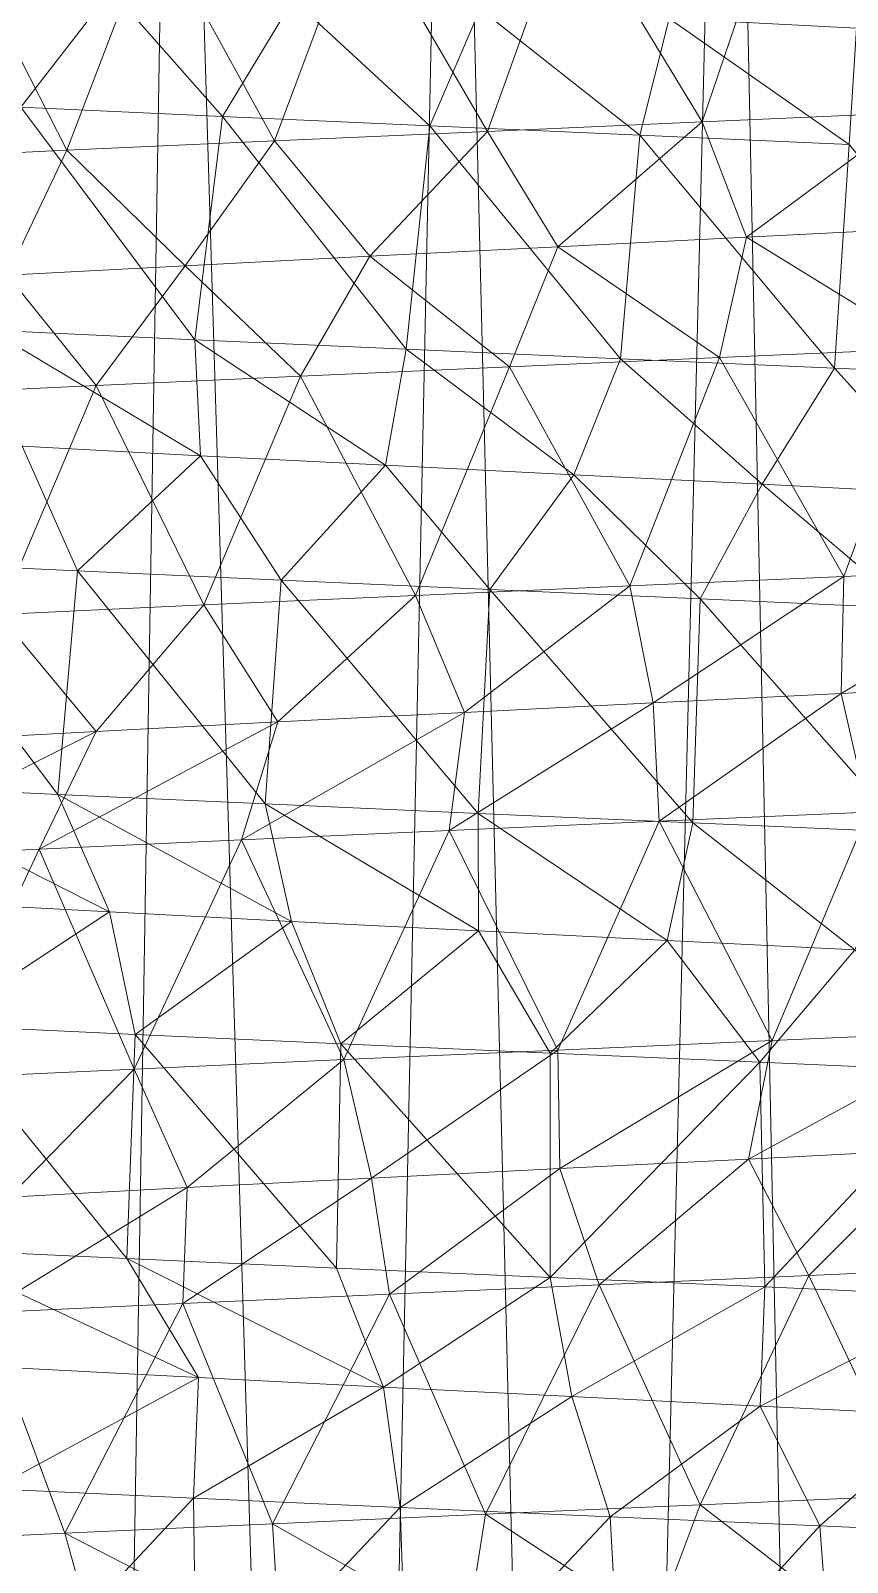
# Model space of a CAD drawing. Header units: millimetres. Extents: x -104 to 115, y -53 to 68.
# Drawn here: x -0.48 to 8.27, y 41.54 to 57.94 of the extents above; entities that cross this region are included whole.
import ezdxf

# ---------------------------------------------------------------- set-up
doc = ezdxf.new("R2010")
doc.units = ezdxf.units.MM

msp = doc.modelspace()

# ---------------------------------------------------------------- linework, layer by layer
at = {"color": 7, "lineweight": 0}
for points in [[(0.163, 13.143, -54.32), (1.077, 68.125, -54.485), (-1.823, 68.125, -53.847), (0.163, 13.143, -54.32)], [(0.163, 13.143, -0.527), (-1.823, 68.125, -1), (1.077, 68.125, -0.361), (0.163, 13.143, -0.527)], [(2.825, 10.481, -54.715), (1.077, 68.125, -54.485), (0.163, 13.143, -54.32), (2.825, 10.481, -54.715)], [(0.163, 13.143, -0.527), (1.077, 68.125, -0.361), (2.825, 10.481, -0.132), (0.163, 13.143, -0.527)], [(2.825, 10.481, -54.715), (4.029, 68.125, -54.806), (1.077, 68.125, -54.485), (2.825, 10.481, -54.715)], [(2.825, 10.481, -0.132), (1.077, 68.125, -0.361), (4.029, 68.125, -0.04), (2.825, 10.481, -0.132)], [(2.825, 10.481, -0.132), (4.029, 68.125, -0.04), (5.513, 7.793, 0), (2.825, 10.481, -0.132)], [(5.513, 7.793, -54.847), (4.029, 68.125, -54.806), (2.825, 10.481, -54.715), (5.513, 7.793, -54.847)], [(5.513, 7.793, 0), (4.029, 68.125, -0.04), (6.998, 68.125, -0.04), (5.513, 7.793, 0)], [(5.513, 7.793, -54.847), (6.998, 68.125, -54.806), (4.029, 68.125, -54.806), (5.513, 7.793, -54.847)], [(5.513, 7.793, 0), (6.998, 68.125, -0.04), (8.201, 10.481, -0.132), (5.513, 7.793, 0)], [(8.201, 10.481, -54.715), (6.998, 68.125, -54.806), (5.513, 7.793, -54.847), (8.201, 10.481, -54.715)], [(8.201, 10.481, -0.132), (6.998, 68.125, -0.04), (9.95, 68.125, -0.361), (8.201, 10.481, -0.132)], [(8.201, 10.481, -54.715), (9.95, 68.125, -54.485), (6.998, 68.125, -54.806), (8.201, 10.481, -54.715)], [(6.718, 56.967, -45.208), (5.297, 59.307, -45.247), (7.546, 59.406, -45.132), (6.718, 56.967, -45.208)], [(6.718, 56.967, -45.208), (7.546, 59.406, -45.132), (8.998, 57.068, -44.904), (6.718, 56.967, -45.208)], [(4.419, 56.865, -45.215), (3.052, 59.208, -45.078), (5.297, 59.307, -45.247), (4.419, 56.865, -45.215)], [(4.419, 56.865, -45.215), (5.297, 59.307, -45.247), (6.718, 56.967, -45.208), (4.419, 56.865, -45.215)], [(-0.089, 56.663, -44.345), (-1.285, 59.009, -43.901), (0.847, 59.108, -44.627), (-0.089, 56.663, -44.345)], [(-0.089, 56.663, -44.345), (0.847, 59.108, -44.627), (2.137, 56.764, -44.926), (-0.089, 56.663, -44.345)], [(2.137, 56.764, -44.926), (0.847, 59.108, -44.627), (3.052, 59.208, -45.078), (2.137, 56.764, -44.926)], [(2.137, 56.764, -44.926), (3.052, 59.208, -45.078), (4.419, 56.865, -45.215), (2.137, 56.764, -44.926)], [(-2.221, 56.561, -43.483), (-1.285, 59.009, -43.901), (-0.089, 56.663, -44.345), (-2.221, 56.561, -43.483)], [(-0.581, 57.123, -10.672), (0.388, 58.378, -12.656), (-1.477, 58.479, -13.442), (-0.581, 57.123, -10.672)], [(1.579, 57.023, -10.038), (0.388, 58.378, -12.656), (-0.581, 57.123, -10.672), (1.579, 57.023, -10.038)], [(1.579, 57.023, -10.038), (2.338, 58.276, -12.118), (0.388, 58.378, -12.656), (1.579, 57.023, -10.038)], [(3.802, 56.924, -9.681), (2.338, 58.276, -12.118), (1.579, 57.023, -10.038), (3.802, 56.924, -9.681)], [(3.802, 56.924, -9.681), (4.342, 58.174, -11.836), (2.338, 58.276, -12.118), (3.802, 56.924, -9.681)], [(6.052, 56.825, -9.606), (4.342, 58.174, -11.836), (3.802, 56.924, -9.681), (6.052, 56.825, -9.606)], [(6.052, 56.825, -9.606), (6.365, 58.072, -11.815), (4.342, 58.174, -11.836), (6.052, 56.825, -9.606)], [(8.293, 56.725, -9.816), (6.365, 58.072, -11.815), (6.052, 56.825, -9.606), (8.293, 56.725, -9.816)], [(8.293, 56.725, -9.816), (8.374, 57.971, -12.056), (6.365, 58.072, -11.815), (8.293, 56.725, -9.816)], [(1.283, 54.634, -10.107), (-0.581, 57.123, -10.672), (-0.912, 54.735, -10.796), (1.283, 54.634, -10.107)], [(1.283, 54.634, -10.107), (1.579, 57.023, -10.038), (-0.581, 57.123, -10.672), (1.283, 54.634, -10.107)], [(3.547, 54.532, -9.707), (1.579, 57.023, -10.038), (1.283, 54.634, -10.107), (3.547, 54.532, -9.707)], [(3.547, 54.532, -9.707), (3.802, 56.924, -9.681), (1.579, 57.023, -10.038), (3.547, 54.532, -9.707)], [(5.845, 54.431, -9.601), (3.802, 56.924, -9.681), (3.547, 54.532, -9.707), (5.845, 54.431, -9.601)], [(5.845, 54.431, -9.601), (6.052, 56.825, -9.606), (3.802, 56.924, -9.681), (5.845, 54.431, -9.601)], [(6.718, 56.967, -45.208), (5.172, 55.63, -43.051), (4.419, 56.865, -45.215), (6.718, 56.967, -45.208)], [(6.718, 56.967, -45.208), (7.194, 55.732, -42.964), (5.172, 55.63, -43.051), (6.718, 56.967, -45.208)], [(8.998, 57.068, -44.904), (7.194, 55.732, -42.964), (6.718, 56.967, -45.208), (8.998, 57.068, -44.904)], [(8.998, 57.068, -44.904), (9.187, 55.833, -42.617), (7.194, 55.732, -42.964), (8.998, 57.068, -44.904)], [(2.137, 56.764, -44.926), (1.18, 55.426, -42.442), (-0.089, 56.663, -44.345), (2.137, 56.764, -44.926)], [(2.137, 56.764, -44.926), (3.157, 55.528, -42.876), (1.18, 55.426, -42.442), (2.137, 56.764, -44.926)], [(4.419, 56.865, -45.215), (3.157, 55.528, -42.876), (2.137, 56.764, -44.926), (4.419, 56.865, -45.215)], [(4.419, 56.865, -45.215), (5.172, 55.63, -43.051), (3.157, 55.528, -42.876), (4.419, 56.865, -45.215)], [(8.137, 54.33, -9.792), (6.052, 56.825, -9.606), (5.845, 54.431, -9.601), (8.137, 54.33, -9.792)], [(8.137, 54.33, -9.792), (8.293, 56.725, -9.816), (6.052, 56.825, -9.606), (8.137, 54.33, -9.792)], [(-0.089, 56.663, -44.345), (-0.724, 55.325, -41.756), (-2.221, 56.561, -43.483), (-0.089, 56.663, -44.345)], [(-0.089, 56.663, -44.345), (1.18, 55.426, -42.442), (-0.724, 55.325, -41.756), (-0.089, 56.663, -44.345)], [(10.385, 54.228, -10.277), (8.293, 56.725, -9.816), (8.137, 54.33, -9.792), (10.385, 54.228, -10.277)], [(9.133, 54.541, -44.877), (7.194, 55.732, -42.964), (9.187, 55.833, -42.617), (9.133, 54.541, -44.877)], [(4.653, 54.342, -45.228), (3.157, 55.528, -42.876), (5.172, 55.63, -43.051), (4.653, 54.342, -45.228)], [(4.653, 54.342, -45.228), (5.172, 55.63, -43.051), (6.904, 54.442, -45.194), (4.653, 54.342, -45.228)], [(6.904, 54.442, -45.194), (5.172, 55.63, -43.051), (7.194, 55.732, -42.964), (6.904, 54.442, -45.194)], [(6.904, 54.442, -45.194), (7.194, 55.732, -42.964), (9.133, 54.541, -44.877), (6.904, 54.442, -45.194)], [(2.415, 54.243, -44.977), (1.18, 55.426, -42.442), (3.157, 55.528, -42.876), (2.415, 54.243, -44.977)], [(2.415, 54.243, -44.977), (3.157, 55.528, -42.876), (4.653, 54.342, -45.228), (2.415, 54.243, -44.977)], [(-1.876, 54.045, -43.645), (-0.724, 55.325, -41.756), (0.227, 54.144, -44.447), (-1.876, 54.045, -43.645)], [(0.227, 54.144, -44.447), (-0.724, 55.325, -41.756), (1.18, 55.426, -42.442), (0.227, 54.144, -44.447)], [(0.227, 54.144, -44.447), (1.18, 55.426, -42.442), (2.415, 54.243, -44.977), (0.227, 54.144, -44.447)], [(-0.912, 54.735, -10.796), (-0.567, 53.493, -13.023), (1.344, 53.391, -12.358), (-0.912, 54.735, -10.796)], [(-0.912, 54.735, -10.796), (1.344, 53.391, -12.358), (1.283, 54.634, -10.107), (-0.912, 54.735, -10.796)], [(1.283, 54.634, -10.107), (1.344, 53.391, -12.358), (3.325, 53.289, -11.946), (1.283, 54.634, -10.107)], [(1.283, 54.634, -10.107), (3.325, 53.289, -11.946), (3.547, 54.532, -9.707), (1.283, 54.634, -10.107)], [(3.547, 54.532, -9.707), (3.325, 53.289, -11.946), (5.343, 53.187, -11.793), (3.547, 54.532, -9.707)], [(3.547, 54.532, -9.707), (5.343, 53.187, -11.793), (5.845, 54.431, -9.601), (3.547, 54.532, -9.707)], [(8.236, 52.098, -45.039), (6.904, 54.442, -45.194), (9.133, 54.541, -44.877), (8.236, 52.098, -45.039)], [(8.236, 52.098, -45.039), (9.133, 54.541, -44.877), (10.482, 52.199, -44.542), (8.236, 52.098, -45.039)], [(3.647, 51.895, -45.151), (2.415, 54.243, -44.977), (4.653, 54.342, -45.228), (3.647, 51.895, -45.151)], [(3.647, 51.895, -45.151), (4.653, 54.342, -45.228), (5.945, 51.997, -45.243), (3.647, 51.895, -45.151)], [(5.945, 51.997, -45.243), (4.653, 54.342, -45.228), (6.904, 54.442, -45.194), (5.945, 51.997, -45.243)], [(5.845, 54.431, -9.601), (5.343, 53.187, -11.793), (7.363, 53.086, -11.902), (5.845, 54.431, -9.601)], [(5.845, 54.431, -9.601), (7.363, 53.086, -11.902), (8.137, 54.33, -9.792), (5.845, 54.431, -9.601)], [(5.945, 51.997, -45.243), (6.904, 54.442, -45.194), (8.236, 52.098, -45.039), (5.945, 51.997, -45.243)], [(8.137, 54.33, -9.792), (7.363, 53.086, -11.902), (9.353, 52.984, -12.271), (8.137, 54.33, -9.792)], [(8.137, 54.33, -9.792), (9.353, 52.984, -12.271), (10.385, 54.228, -10.277), (8.137, 54.33, -9.792)], [(-0.818, 51.692, -44.086), (-1.876, 54.045, -43.645), (0.227, 54.144, -44.447), (-0.818, 51.692, -44.086)], [(-0.818, 51.692, -44.086), (0.227, 54.144, -44.447), (1.381, 51.794, -44.763), (-0.818, 51.692, -44.086)], [(1.381, 51.794, -44.763), (0.227, 54.144, -44.447), (2.415, 54.243, -44.977), (1.381, 51.794, -44.763)], [(1.381, 51.794, -44.763), (2.415, 54.243, -44.977), (3.647, 51.895, -45.151), (1.381, 51.794, -44.763)], [(0.028, 52.158, -10.463), (-0.567, 53.493, -13.023), (-2.066, 52.257, -11.29), (0.028, 52.158, -10.463)], [(0.028, 52.158, -10.463), (1.344, 53.391, -12.358), (-0.567, 53.493, -13.023), (0.028, 52.158, -10.463)], [(2.21, 52.059, -9.907), (1.344, 53.391, -12.358), (0.028, 52.158, -10.463), (2.21, 52.059, -9.907)], [(2.21, 52.059, -9.907), (3.325, 53.289, -11.946), (1.344, 53.391, -12.358), (2.21, 52.059, -9.907)], [(4.444, 51.959, -9.63), (3.325, 53.289, -11.946), (2.21, 52.059, -9.907), (4.444, 51.959, -9.63)], [(4.444, 51.959, -9.63), (5.343, 53.187, -11.793), (3.325, 53.289, -11.946), (4.444, 51.959, -9.63)], [(6.696, 51.86, -9.637), (5.343, 53.187, -11.793), (4.444, 51.959, -9.63), (6.696, 51.86, -9.637)], [(6.696, 51.86, -9.637), (7.363, 53.086, -11.902), (5.343, 53.187, -11.793), (6.696, 51.86, -9.637)], [(8.928, 51.761, -9.928), (7.363, 53.086, -11.902), (6.696, 51.86, -9.637), (8.928, 51.761, -9.928)], [(8.928, 51.761, -9.928), (9.353, 52.984, -12.271), (7.363, 53.086, -11.902), (8.928, 51.761, -9.928)], [(-0.184, 49.765, -10.533), (-2.066, 52.257, -11.29), (-2.311, 49.866, -11.407), (-0.184, 49.765, -10.533)], [(-0.184, 49.765, -10.533), (0.028, 52.158, -10.463), (-2.066, 52.257, -11.29), (-0.184, 49.765, -10.533)], [(10.482, 52.199, -44.542), (10.173, 50.949, -42.344), (8.207, 50.847, -42.821), (10.482, 52.199, -44.542)], [(10.482, 52.199, -44.542), (8.207, 50.847, -42.821), (8.236, 52.098, -45.039), (10.482, 52.199, -44.542)], [(2.038, 49.664, -9.94), (0.028, 52.158, -10.463), (-0.184, 49.765, -10.533), (2.038, 49.664, -9.94)], [(2.038, 49.664, -9.94), (2.21, 52.059, -9.907), (0.028, 52.158, -10.463), (2.038, 49.664, -9.94)], [(4.318, 49.562, -9.638), (2.21, 52.059, -9.907), (2.038, 49.664, -9.94), (4.318, 49.562, -9.638)], [(4.318, 49.562, -9.638), (4.444, 51.959, -9.63), (2.21, 52.059, -9.907), (4.318, 49.562, -9.638)], [(5.945, 51.997, -45.243), (4.172, 50.643, -42.997), (3.647, 51.895, -45.151), (5.945, 51.997, -45.243)], [(5.945, 51.997, -45.243), (6.195, 50.745, -43.04), (4.172, 50.643, -42.997), (5.945, 51.997, -45.243)], [(8.236, 52.098, -45.039), (6.195, 50.745, -43.04), (5.945, 51.997, -45.243), (8.236, 52.098, -45.039)], [(8.236, 52.098, -45.039), (8.207, 50.847, -42.821), (6.195, 50.745, -43.04), (8.236, 52.098, -45.039)], [(3.647, 51.895, -45.151), (2.172, 50.542, -42.693), (1.381, 51.794, -44.763), (3.647, 51.895, -45.151)], [(3.647, 51.895, -45.151), (4.172, 50.643, -42.997), (2.172, 50.542, -42.693), (3.647, 51.895, -45.151)], [(6.618, 49.461, -9.632), (4.444, 51.959, -9.63), (4.318, 49.562, -9.638), (6.618, 49.461, -9.632)], [(6.618, 49.461, -9.632), (6.696, 51.86, -9.637), (4.444, 51.959, -9.63), (6.618, 49.461, -9.632)], [(8.9, 49.359, -9.923), (6.696, 51.86, -9.637), (6.618, 49.461, -9.632), (8.9, 49.359, -9.923)], [(8.9, 49.359, -9.923), (8.928, 51.761, -9.928), (6.696, 51.86, -9.637), (8.9, 49.359, -9.923)], [(-0.818, 51.692, -44.086), (0.227, 50.44, -42.134), (-1.629, 50.338, -41.328), (-0.818, 51.692, -44.086)], [(1.381, 51.794, -44.763), (0.227, 50.44, -42.134), (-0.818, 51.692, -44.086), (1.381, 51.794, -44.763)], [(1.381, 51.794, -44.763), (2.172, 50.542, -42.693), (0.227, 50.44, -42.134), (1.381, 51.794, -44.763)], [(8.499, 49.576, -44.997), (8.207, 50.847, -42.821), (10.173, 50.949, -42.344), (8.499, 49.576, -44.997)], [(4.009, 49.378, -45.185), (4.172, 50.643, -42.997), (6.195, 50.745, -43.04), (4.009, 49.378, -45.185)], [(4.009, 49.378, -45.185), (6.195, 50.745, -43.04), (6.26, 49.477, -45.233), (4.009, 49.378, -45.185)], [(6.26, 49.477, -45.233), (6.195, 50.745, -43.04), (8.207, 50.847, -42.821), (6.26, 49.477, -45.233)], [(6.26, 49.477, -45.233), (8.207, 50.847, -42.821), (8.499, 49.576, -44.997), (6.26, 49.477, -45.233)], [(-0.385, 49.179, -44.244), (0.227, 50.44, -42.134), (2.172, 50.542, -42.693), (-0.385, 49.179, -44.244)], [(-0.385, 49.179, -44.244), (2.172, 50.542, -42.693), (1.783, 49.279, -44.854), (-0.385, 49.179, -44.244)], [(1.783, 49.279, -44.854), (2.172, 50.542, -42.693), (4.172, 50.643, -42.997), (1.783, 49.279, -44.854)], [(1.783, 49.279, -44.854), (4.172, 50.643, -42.997), (4.009, 49.378, -45.185), (1.783, 49.279, -44.854)], [(-2.458, 49.08, -43.367), (-1.629, 50.338, -41.328), (0.227, 50.44, -42.134), (-2.458, 49.08, -43.367)], [(-2.458, 49.08, -43.367), (0.227, 50.44, -42.134), (-0.385, 49.179, -44.244), (-2.458, 49.08, -43.367)], [(-2.311, 49.866, -11.407), (-1.496, 48.608, -13.451), (0.368, 48.506, -12.663), (-2.311, 49.866, -11.407)], [(-2.311, 49.866, -11.407), (0.368, 48.506, -12.663), (-0.184, 49.765, -10.533), (-2.311, 49.866, -11.407)], [(-0.184, 49.765, -10.533), (0.368, 48.506, -12.663), (2.318, 48.404, -12.122), (-0.184, 49.765, -10.533)], [(-0.184, 49.765, -10.533), (2.318, 48.404, -12.122), (2.038, 49.664, -9.94), (-0.184, 49.765, -10.533)], [(2.038, 49.664, -9.94), (2.318, 48.404, -12.122), (4.321, 48.303, -11.838), (2.038, 49.664, -9.94)], [(2.038, 49.664, -9.94), (4.321, 48.303, -11.838), (4.318, 49.562, -9.638), (2.038, 49.664, -9.94)], [(4.318, 49.562, -9.638), (4.321, 48.303, -11.838), (6.344, 48.201, -11.814), (4.318, 49.562, -9.638)], [(4.318, 49.562, -9.638), (6.344, 48.201, -11.814), (6.618, 49.461, -9.632), (4.318, 49.562, -9.638)], [(7.469, 47.128, -45.141), (6.26, 49.477, -45.233), (8.499, 49.576, -44.997), (7.469, 47.128, -45.141)], [(7.469, 47.128, -45.141), (8.499, 49.576, -44.997), (9.734, 47.229, -44.742), (7.469, 47.128, -45.141)], [(2.88, 46.925, -45.053), (1.783, 49.279, -44.854), (4.009, 49.378, -45.185), (2.88, 46.925, -45.053)], [(2.88, 46.925, -45.053), (4.009, 49.378, -45.185), (5.172, 47.026, -45.245), (2.88, 46.925, -45.053)], [(5.172, 47.026, -45.245), (4.009, 49.378, -45.185), (6.26, 49.477, -45.233), (5.172, 47.026, -45.245)], [(5.172, 47.026, -45.245), (6.26, 49.477, -45.233), (7.469, 47.128, -45.141), (5.172, 47.026, -45.245)], [(6.618, 49.461, -9.632), (6.344, 48.201, -11.814), (8.354, 48.099, -12.052), (6.618, 49.461, -9.632)], [(6.618, 49.461, -9.632), (8.354, 48.099, -12.052), (8.9, 49.359, -9.923), (6.618, 49.461, -9.632)], [(0.632, 46.823, -44.567), (-0.385, 49.179, -44.244), (1.783, 49.279, -44.854), (0.632, 46.823, -44.567)], [(0.632, 46.823, -44.567), (1.783, 49.279, -44.854), (2.88, 46.925, -45.053), (0.632, 46.823, -44.567)], [(-1.535, 46.722, -43.796), (-2.458, 49.08, -43.367), (-0.385, 49.179, -44.244), (-1.535, 46.722, -43.796)], [(-1.535, 46.722, -43.796), (-0.385, 49.179, -44.244), (0.632, 46.823, -44.567), (-1.535, 46.722, -43.796)], [(-1.477, 47.293, -11.026), (0.368, 48.506, -12.663), (-1.496, 48.608, -13.451), (-1.477, 47.293, -11.026)], [(0.645, 47.193, -10.276), (0.368, 48.506, -12.663), (-1.477, 47.293, -11.026), (0.645, 47.193, -10.276)], [(0.645, 47.193, -10.276), (2.318, 48.404, -12.122), (0.368, 48.506, -12.663), (0.645, 47.193, -10.276)], [(2.846, 47.094, -9.799), (2.318, 48.404, -12.122), (0.645, 47.193, -10.276), (2.846, 47.094, -9.799)], [(2.846, 47.094, -9.799), (4.321, 48.303, -11.838), (2.318, 48.404, -12.122), (2.846, 47.094, -9.799)], [(5.089, 46.995, -9.603), (4.321, 48.303, -11.838), (2.846, 47.094, -9.799), (5.089, 46.995, -9.603)], [(5.089, 46.995, -9.603), (6.344, 48.201, -11.814), (4.321, 48.303, -11.838), (5.089, 46.995, -9.603)], [(7.338, 46.896, -9.692), (6.344, 48.201, -11.814), (5.089, 46.995, -9.603), (7.338, 46.896, -9.692)], [(7.338, 46.896, -9.692), (8.354, 48.099, -12.052), (6.344, 48.201, -11.814), (7.338, 46.896, -9.692)], [(9.559, 46.796, -10.063), (8.354, 48.099, -12.052), (7.338, 46.896, -9.692), (9.559, 46.796, -10.063)], [(0.555, 44.795, -10.302), (-1.477, 47.293, -11.026), (-1.609, 44.896, -11.083), (0.555, 44.795, -10.302)], [(0.555, 44.795, -10.302), (0.645, 47.193, -10.276), (-1.477, 47.293, -11.026), (0.555, 44.795, -10.302)], [(2.8, 44.693, -9.806), (0.645, 47.193, -10.276), (0.555, 44.795, -10.302), (2.8, 44.693, -9.806)], [(2.8, 44.693, -9.806), (2.846, 47.094, -9.799), (0.645, 47.193, -10.276), (2.8, 44.693, -9.806)], [(5.091, 44.592, -9.603), (2.846, 47.094, -9.799), (2.8, 44.693, -9.806), (5.091, 44.592, -9.603)], [(5.091, 44.592, -9.603), (5.089, 46.995, -9.603), (2.846, 47.094, -9.799), (5.091, 44.592, -9.603)], [(7.469, 47.128, -45.141), (5.194, 45.759, -43.051), (5.172, 47.026, -45.245), (7.469, 47.128, -45.141)], [(7.469, 47.128, -45.141), (7.215, 45.86, -42.962), (5.194, 45.759, -43.051), (7.469, 47.128, -45.141)], [(9.734, 47.229, -44.742), (9.208, 45.962, -42.612), (7.215, 45.86, -42.962), (9.734, 47.229, -44.742)], [(9.734, 47.229, -44.742), (7.215, 45.86, -42.962), (7.469, 47.128, -45.141), (9.734, 47.229, -44.742)], [(2.88, 46.925, -45.053), (1.201, 45.555, -42.448), (0.632, 46.823, -44.567), (2.88, 46.925, -45.053)], [(2.88, 46.925, -45.053), (3.178, 45.657, -42.879), (1.201, 45.555, -42.448), (2.88, 46.925, -45.053)], [(5.172, 47.026, -45.245), (3.178, 45.657, -42.879), (2.88, 46.925, -45.053), (5.172, 47.026, -45.245)], [(5.172, 47.026, -45.245), (5.194, 45.759, -43.051), (3.178, 45.657, -42.879), (5.172, 47.026, -45.245)], [(5.091, 44.592, -9.603), (7.338, 46.896, -9.692), (5.089, 46.995, -9.603), (5.091, 44.592, -9.603)], [(0.632, 46.823, -44.567), (-0.704, 45.453, -41.765), (-1.535, 46.722, -43.796), (0.632, 46.823, -44.567)], [(0.632, 46.823, -44.567), (1.201, 45.555, -42.448), (-0.704, 45.453, -41.765), (0.632, 46.823, -44.567)], [(7.389, 44.49, -9.697), (7.338, 46.896, -9.692), (5.091, 44.592, -9.603), (7.389, 44.49, -9.697)], [(7.389, 44.49, -9.697), (9.559, 46.796, -10.063), (7.338, 46.896, -9.692), (7.389, 44.49, -9.697)], [(9.656, 44.389, -10.086), (9.559, 46.796, -10.063), (7.389, 44.49, -9.697), (9.656, 44.389, -10.086)], [(7.862, 44.612, -45.093), (7.215, 45.86, -42.962), (9.208, 45.962, -42.612), (7.862, 44.612, -45.093)], [(7.862, 44.612, -45.093), (9.208, 45.962, -42.612), (10.07, 44.711, -44.656), (7.862, 44.612, -45.093)], [(5.616, 44.513, -45.248), (5.194, 45.759, -43.051), (7.215, 45.86, -42.962), (5.616, 44.513, -45.248)], [(5.616, 44.513, -45.248), (7.215, 45.86, -42.962), (7.862, 44.612, -45.093), (5.616, 44.513, -45.248)], [(1.155, 44.314, -44.707), (1.201, 45.555, -42.448), (3.178, 45.657, -42.879), (1.155, 44.314, -44.707)], [(1.155, 44.314, -44.707), (3.178, 45.657, -42.879), (3.368, 44.413, -45.119), (1.155, 44.314, -44.707)], [(3.368, 44.413, -45.119), (3.178, 45.657, -42.879), (5.194, 45.759, -43.051), (3.368, 44.413, -45.119)], [(3.368, 44.413, -45.119), (5.194, 45.759, -43.051), (5.616, 44.513, -45.248), (3.368, 44.413, -45.119)], [(-0.989, 44.215, -44.02), (-0.704, 45.453, -41.765), (1.201, 45.555, -42.448), (-0.989, 44.215, -44.02)], [(-0.989, 44.215, -44.02), (1.201, 45.555, -42.448), (1.155, 44.314, -44.707), (-0.989, 44.215, -44.02)], [(-1.609, 44.896, -11.083), (-0.586, 43.621, -13.031), (1.324, 43.52, -12.364), (-1.609, 44.896, -11.083)], [(-1.609, 44.896, -11.083), (1.324, 43.52, -12.364), (0.555, 44.795, -10.302), (-1.609, 44.896, -11.083)], [(0.555, 44.795, -10.302), (1.324, 43.52, -12.364), (3.304, 43.418, -11.949), (0.555, 44.795, -10.302)], [(0.555, 44.795, -10.302), (3.304, 43.418, -11.949), (2.8, 44.693, -9.806), (0.555, 44.795, -10.302)], [(2.8, 44.693, -9.806), (3.304, 43.418, -11.949), (5.091, 44.592, -9.603), (2.8, 44.693, -9.806)], [(8.979, 42.259, -44.908), (7.862, 44.612, -45.093), (10.07, 44.711, -44.656), (8.979, 42.259, -44.908)], [(5.091, 44.592, -9.603), (3.304, 43.418, -11.949), (5.322, 43.316, -11.793), (5.091, 44.592, -9.603)], [(4.399, 42.056, -45.214), (3.368, 44.413, -45.119), (5.616, 44.513, -45.248), (4.399, 42.056, -45.214)], [(4.399, 42.056, -45.214), (5.616, 44.513, -45.248), (6.698, 42.157, -45.209), (4.399, 42.056, -45.214)], [(5.091, 44.592, -9.603), (5.322, 43.316, -11.793), (7.389, 44.49, -9.697), (5.091, 44.592, -9.603)], [(7.389, 44.49, -9.697), (5.322, 43.316, -11.793), (7.342, 43.214, -11.899), (7.389, 44.49, -9.697)], [(6.698, 42.157, -45.209), (5.616, 44.513, -45.248), (7.862, 44.612, -45.093), (6.698, 42.157, -45.209)], [(6.698, 42.157, -45.209), (7.862, 44.612, -45.093), (8.979, 42.259, -44.908), (6.698, 42.157, -45.209)], [(7.389, 44.49, -9.697), (7.342, 43.214, -11.899), (9.656, 44.389, -10.086), (7.389, 44.49, -9.697)], [(-0.108, 41.853, -44.339), (-0.989, 44.215, -44.02), (1.155, 44.314, -44.707), (-0.108, 41.853, -44.339)], [(-0.108, 41.853, -44.339), (1.155, 44.314, -44.707), (2.117, 41.954, -44.922), (-0.108, 41.853, -44.339)], [(2.117, 41.954, -44.922), (1.155, 44.314, -44.707), (3.368, 44.413, -45.119), (2.117, 41.954, -44.922)], [(2.117, 41.954, -44.922), (3.368, 44.413, -45.119), (4.399, 42.056, -45.214), (2.117, 41.954, -44.922)], [(9.656, 44.389, -10.086), (7.342, 43.214, -11.899), (9.332, 43.113, -12.266), (9.656, 44.389, -10.086)], [(-2.239, 41.752, -43.475), (-0.989, 44.215, -44.02), (-0.108, 41.853, -44.339), (-2.239, 41.752, -43.475)], [(-0.88, 42.328, -10.784), (1.324, 43.52, -12.364), (-0.586, 43.621, -13.031), (-0.88, 42.328, -10.784)], [(1.269, 42.229, -10.111), (1.324, 43.52, -12.364), (-0.88, 42.328, -10.784), (1.269, 42.229, -10.111)], [(1.269, 42.229, -10.111), (3.304, 43.418, -11.949), (1.324, 43.52, -12.364), (1.269, 42.229, -10.111)], [(3.485, 42.129, -9.714), (3.304, 43.418, -11.949), (1.269, 42.229, -10.111), (3.485, 42.129, -9.714)], [(3.485, 42.129, -9.714), (5.322, 43.316, -11.793), (3.304, 43.418, -11.949), (3.485, 42.129, -9.714)], [(5.733, 42.03, -9.6), (5.322, 43.316, -11.793), (3.485, 42.129, -9.714), (5.733, 42.03, -9.6)], [(5.733, 42.03, -9.6), (7.342, 43.214, -11.899), (5.322, 43.316, -11.793), (5.733, 42.03, -9.6)], [(7.978, 41.931, -9.769), (7.342, 43.214, -11.899), (5.733, 42.03, -9.6), (7.978, 41.931, -9.769)], [(7.978, 41.931, -9.769), (9.332, 43.113, -12.266), (7.342, 43.214, -11.899), (7.978, 41.931, -9.769)], [(10.184, 41.832, -10.221), (9.332, 43.113, -12.266), (7.978, 41.931, -9.769), (10.184, 41.832, -10.221)], [(-0.893, 39.926, -10.789), (1.269, 42.229, -10.111), (-0.88, 42.328, -10.784), (-0.893, 39.926, -10.789)], [(1.302, 39.824, -10.103), (1.269, 42.229, -10.111), (-0.893, 39.926, -10.789), (1.302, 39.824, -10.103)], [(1.302, 39.824, -10.103), (3.485, 42.129, -9.714), (1.269, 42.229, -10.111), (1.302, 39.824, -10.103)], [(6.698, 42.157, -45.209), (6.216, 40.874, -43.039), (4.399, 42.056, -45.214), (6.698, 42.157, -45.209)], [(6.698, 42.157, -45.209), (8.228, 40.976, -42.817), (6.216, 40.874, -43.039), (6.698, 42.157, -45.209)], [(8.979, 42.259, -44.908), (8.228, 40.976, -42.817), (6.698, 42.157, -45.209), (8.979, 42.259, -44.908)], [(3.567, 39.723, -9.705), (3.485, 42.129, -9.714), (1.302, 39.824, -10.103), (3.567, 39.723, -9.705)], [(4.399, 42.056, -45.214), (4.193, 40.772, -42.999), (2.117, 41.954, -44.922), (4.399, 42.056, -45.214)], [(3.567, 39.723, -9.705), (5.733, 42.03, -9.6), (3.485, 42.129, -9.714), (3.567, 39.723, -9.705)], [(5.865, 39.621, -9.602), (5.733, 42.03, -9.6), (3.567, 39.723, -9.705), (5.865, 39.621, -9.602)], [(4.399, 42.056, -45.214), (6.216, 40.874, -43.039), (4.193, 40.772, -42.999), (4.399, 42.056, -45.214)], [(5.865, 39.621, -9.602), (7.978, 41.931, -9.769), (5.733, 42.03, -9.6), (5.865, 39.621, -9.602)], [(-0.108, 41.853, -44.339), (0.247, 40.568, -42.141), (-2.239, 41.752, -43.475), (-0.108, 41.853, -44.339)], [(2.117, 41.954, -44.922), (2.193, 40.67, -42.698), (-0.108, 41.853, -44.339), (2.117, 41.954, -44.922)], [(-0.108, 41.853, -44.339), (2.193, 40.67, -42.698), (0.247, 40.568, -42.141), (-0.108, 41.853, -44.339)], [(2.117, 41.954, -44.922), (4.193, 40.772, -42.999), (2.193, 40.67, -42.698), (2.117, 41.954, -44.922)], [(8.157, 39.52, -9.795), (7.978, 41.931, -9.769), (5.865, 39.621, -9.602), (8.157, 39.52, -9.795)], [(8.157, 39.52, -9.795), (10.184, 41.832, -10.221), (7.978, 41.931, -9.769), (8.157, 39.52, -9.795)]]:
    msp.add_polyline3d(points, dxfattribs=at)

doc.saveas('drawing.dxf')
